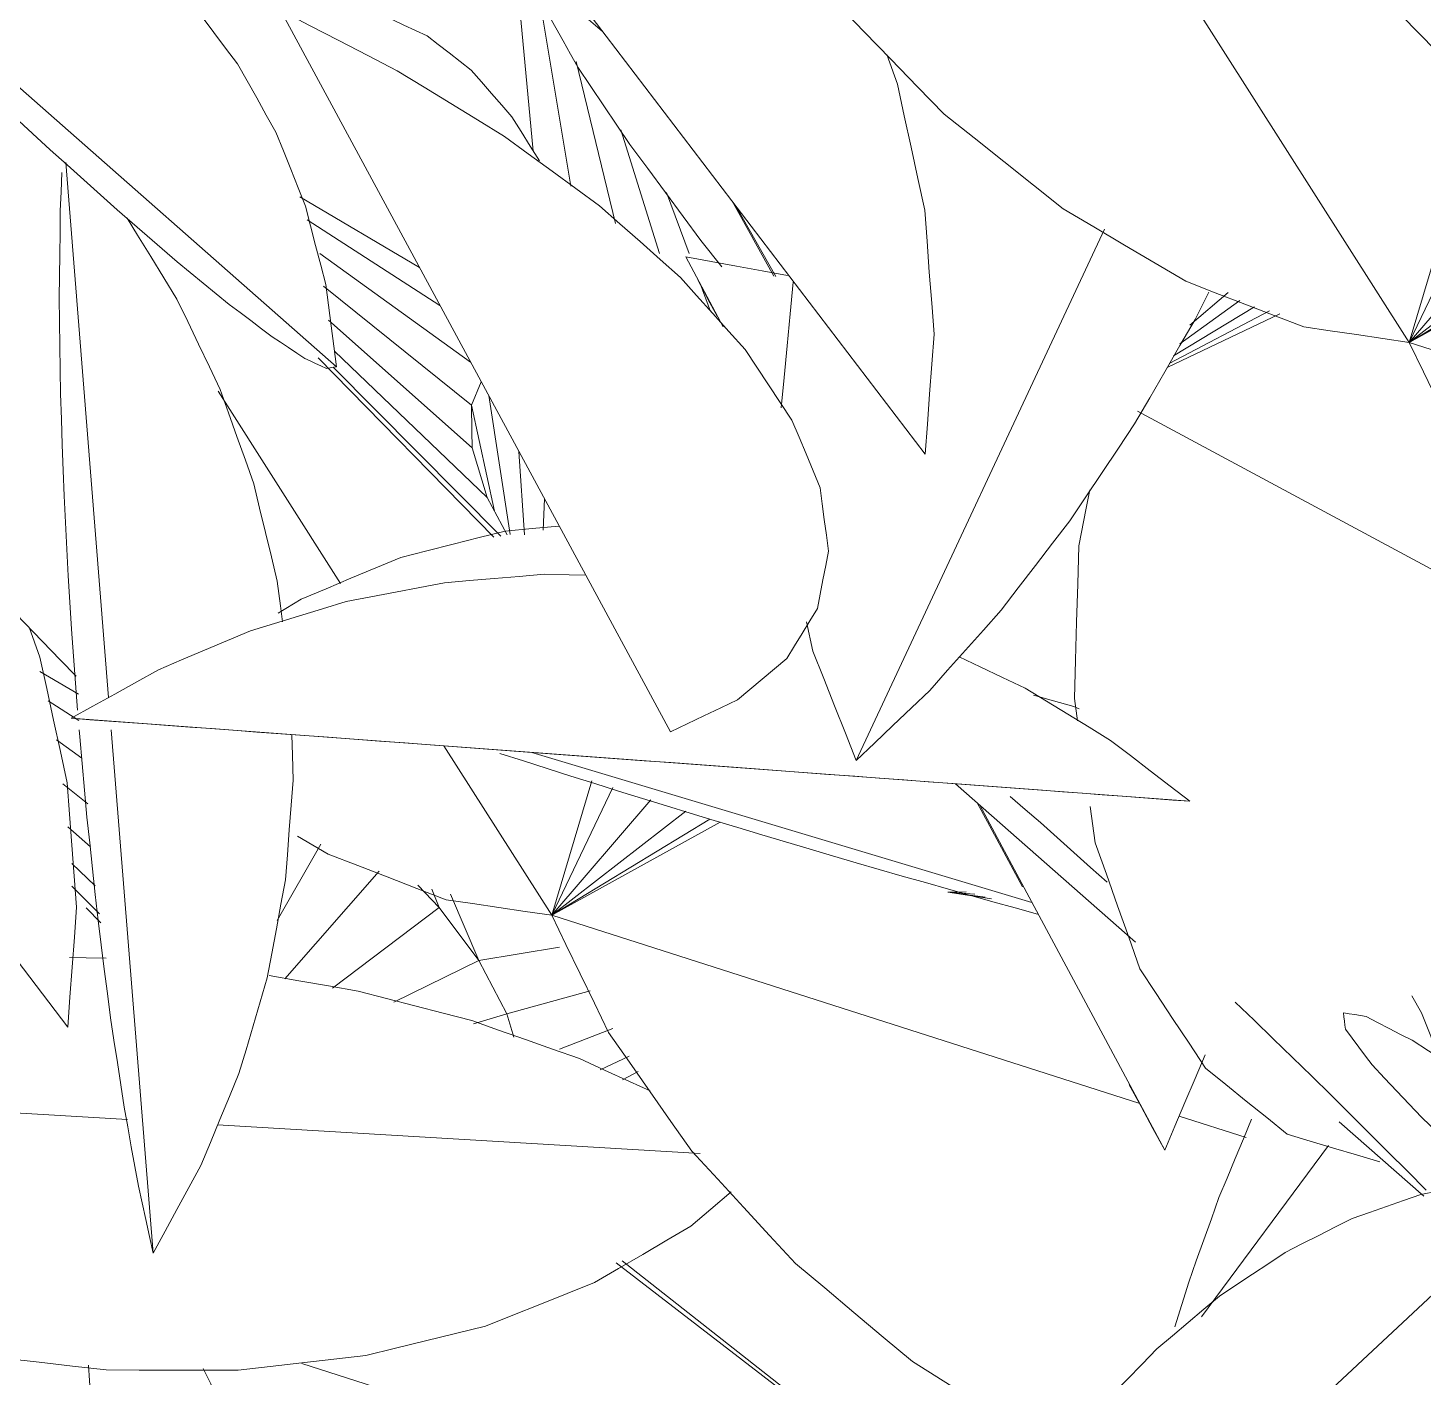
# Model space of a CAD drawing. Header units: metres. Extents: x 13.9 to 26.7, y -0.2 to 3.2.
# Drawn here: x 16.6072 to 16.6626, y 0.759 to 0.8126 of the extents above; entities that cross this region are included whole.
import ezdxf

# ---------------------------------------------------------------- set-up
doc = ezdxf.new("R2010")
doc.units = ezdxf.units.M
doc.layers.add('Importações nas famílias', color=10, linetype='Continuous', lineweight=5)
doc.layers.add('Vegetação', color=7, linetype='Continuous', lineweight=5)

# ---------------------------------------------------------------- blocks, each defined once
blk = doc.blocks.new('Planta_pergolado_12200 - plantas pergolado_skp_Component_12-V7-Corte 1')
at = {"layer": 'Importações nas famílias'}
for p, q in [((16.669089, 0.782082), (16.668285, 0.780998)), ((16.672652, 0.773062), (16.672822, 0.773631)), ((16.658821, 0.768226), (16.653777, 0.761419))]:
    blk.add_line(p, q, dxfattribs=at)
at = {"layer": 'Importações nas famílias', "flags": 128}
for points in [[(16.669089, 0.782082), (16.668732, 0.782119), (16.668375, 0.782155)], [(16.670963, 0.780171), (16.670495, 0.780649), (16.670026, 0.781126), (16.669557, 0.781604), (16.669089, 0.782082)], [(16.672227, 0.778092), (16.671911, 0.778611), (16.671595, 0.779131), (16.671279, 0.779651), (16.670963, 0.780171)], [(16.672822, 0.773631), (16.67283, 0.774197), (16.672837, 0.774763), (16.672845, 0.775329)], [(16.655767, 0.769264), (16.655443, 0.768486), (16.655119, 0.767708), (16.654795, 0.76693), (16.654471, 0.766151)], [(16.654471, 0.766151), (16.65417, 0.765314), (16.653869, 0.764477), (16.653569, 0.76364), (16.653268, 0.762802)], [(16.653268, 0.762802), (16.652994, 0.761915), (16.65272, 0.761028)]]:
    blk.add_lwpolyline(points, dxfattribs=at)
blk = doc.blocks.new('Planta_pergolado_12200 - plantas pergolado_skp_Component_12-V8-Corte 1')
at = {"layer": 'Importações nas famílias'}
for p, q in [((16.618028, 0.789905), (16.617113, 0.789345)), ((16.627186, 0.783822), (16.64704, 0.777872))]:
    blk.add_line(p, q, dxfattribs=at)
at = {"layer": 'Importações nas famílias', "flags": 128}
for points in [[(16.628259, 0.792808), (16.627195, 0.792708), (16.626131, 0.792609)], [(16.626131, 0.792609), (16.625093, 0.792349), (16.624055, 0.792088), (16.623017, 0.791828), (16.621979, 0.791567)], [(16.621979, 0.791567), (16.620991, 0.791152), (16.620003, 0.790736), (16.619015, 0.790321), (16.618028, 0.789905)], [(16.625918, 0.783784), (16.626857, 0.783484), (16.627795, 0.783184), (16.628734, 0.782884)], [(16.628734, 0.782884), (16.629682, 0.782588), (16.63063, 0.782292), (16.631579, 0.781997), (16.632527, 0.781701)], [(16.632527, 0.781701), (16.633475, 0.781413), (16.634423, 0.781125), (16.635371, 0.780837), (16.636319, 0.78055)], [(16.636319, 0.78055), (16.637256, 0.780273), (16.638192, 0.779996), (16.639129, 0.779719), (16.640066, 0.779442)], [(16.640066, 0.779442), (16.640981, 0.779179), (16.641896, 0.778916), (16.642812, 0.778654), (16.643727, 0.778391)], [(16.643727, 0.778391), (16.644611, 0.778145), (16.645494, 0.777899), (16.646378, 0.777654), (16.647261, 0.777408)]]:
    blk.add_lwpolyline(points, dxfattribs=at)
blk = doc.blocks.new('Planta_pergolado_12200 - plantas pergolado_skp_Component_12-V9-Corte 1')
at = {"layer": 'Importações nas famílias'}
for p, q in [((16.633297, 0.803495), (16.634785, 0.800721)), ((16.634256, 0.801672), (16.634538, 0.801141)), ((16.644973, 0.781727), (16.652317, 0.768035))]:
    blk.add_line(p, q, dxfattribs=at)
at = {"layer": 'Importações nas famílias', "flags": 128}
for points in [[(16.637336, 0.80275), (16.636326, 0.802936), (16.635316, 0.803123), (16.634307, 0.803309), (16.633297, 0.803495)], [(16.633777, 0.802584), (16.634017, 0.802128), (16.634256, 0.801672)], [(16.64487, 0.781818), (16.645277, 0.781063), (16.64574, 0.780203), (16.646204, 0.779342), (16.646667, 0.778482)], [(16.652317, 0.768035), (16.652717, 0.768984), (16.653118, 0.769933), (16.653519, 0.770881), (16.653916, 0.77182)], [(16.650909, 0.770633), (16.651378, 0.769767), (16.651847, 0.768901), (16.652317, 0.768035)]]:
    blk.add_lwpolyline(points, dxfattribs=at)
blk = doc.blocks.new('Planta_pergolado_12200 - plantas pergolado_skp_Component_12-V10-Corte 1')
at = {"layer": 'Importações nas famílias'}
for p, q in [((16.669061, 0.762748), (16.668346, 0.762792)), ((16.669563, 0.76261), (16.669061, 0.762748)), ((16.665663, 0.756676), (16.6702, 0.760376)), ((16.644817, 0.739675), (16.653093, 0.746424))]:
    blk.add_line(p, q, dxfattribs=at)
at = {"layer": 'Importações nas famílias', "flags": 128}
for points in [[(16.669759, 0.756907), (16.670097, 0.757536), (16.670436, 0.758166)], [(16.668041, 0.754389), (16.66847, 0.755018), (16.6689, 0.755648), (16.669329, 0.756277), (16.669759, 0.756907)], [(16.665979, 0.751901), (16.666494, 0.752523), (16.66701, 0.753145), (16.667525, 0.753767), (16.668041, 0.754389)], [(16.663595, 0.74947), (16.664191, 0.750078), (16.664787, 0.750685), (16.665383, 0.751293), (16.665979, 0.751901)], [(16.660917, 0.747122), (16.661586, 0.747709), (16.662256, 0.748296), (16.662926, 0.748883), (16.663595, 0.74947)], [(16.657974, 0.744885), (16.65871, 0.745445), (16.659445, 0.746004), (16.660181, 0.746563), (16.660917, 0.747122)], [(16.654798, 0.742783), (16.655592, 0.743309), (16.656386, 0.743834), (16.65718, 0.74436), (16.657974, 0.744885)], [(16.651426, 0.740839), (16.652269, 0.741325), (16.653112, 0.741811), (16.653955, 0.742297), (16.654798, 0.742783)], [(16.647894, 0.739075), (16.648777, 0.739516), (16.64966, 0.739957), (16.650543, 0.740398), (16.651426, 0.740839)], [(16.646067, 0.738292), (16.64698, 0.738684), (16.647894, 0.739075)]]:
    blk.add_lwpolyline(points, dxfattribs=at)
blk = doc.blocks.new('Planta_pergolado_12200 - plantas pergolado_skp_Component_17-V11-Corte 1')
at = {"layer": 'Importações nas famílias'}
for p, q in [((16.6368, 0.80273), (16.635126, 0.805726)), ((16.636871, 0.802711), (16.635255, 0.805557)), ((16.634727, 0.803095), (16.633898, 0.80415)), ((16.643706, 0.778274), (16.644429, 0.778291)), ((16.643706, 0.778274), (16.645438, 0.778015)), ((16.643706, 0.778274), (16.645192, 0.778082)), ((16.643706, 0.778274), (16.644776, 0.778196))]:
    blk.add_line(p, q, dxfattribs=at)
at = {"layer": 'Importações nas famílias', "flags": 128}
for points in [[(16.627853, 0.813098), (16.627819, 0.813321), (16.627784, 0.813543), (16.62775, 0.813766), (16.627715, 0.813989)], [(16.627715, 0.813989), (16.627938, 0.813899), (16.628161, 0.813808), (16.628384, 0.813718), (16.628607, 0.813627)], [(16.628607, 0.813627), (16.629068, 0.813231), (16.629529, 0.812835), (16.62999, 0.812439)], [(16.629009, 0.811028), (16.62872, 0.811546), (16.628431, 0.812063), (16.628142, 0.81258), (16.627853, 0.813098)], [(16.631083, 0.807958), (16.630564, 0.808726), (16.630046, 0.809493), (16.629527, 0.810261), (16.629009, 0.811028)], [(16.633898, 0.80415), (16.633194, 0.805102), (16.632491, 0.806054), (16.631787, 0.807006), (16.631083, 0.807958)]]:
    blk.add_lwpolyline(points, dxfattribs=at)
blk = doc.blocks.new('Planta_pergolado_12200 - plantas pergolado_skp_Component_16-V12-Corte 1')
for name in ['Planta_pergolado_12200 - plantas pergolado_skp_Component_17-V11-Corte 1', 'Planta_pergolado_12200 - plantas pergolado_skp_Component_12-V9-Corte 1', 'Planta_pergolado_12200 - plantas pergolado_skp_Component_12-V8-Corte 1', 'Planta_pergolado_12200 - plantas pergolado_skp_Component_12-V7-Corte 1', 'Planta_pergolado_12200 - plantas pergolado_skp_Component_12-V10-Corte 1']:
    blk.add_blockref(name, (0, 0))
blk = doc.blocks.new('Planta_pergolado_12200 - plantas pergolado_skp_Component_12-V83-Corte 1')
at = {"layer": 'Importações nas famílias'}
blk.add_line((16.619427, 0.799128), (16.59318, 0.822232), dxfattribs=at)
at = {"layer": 'Importações nas famílias', "flags": 128}
for points in [[(16.59318, 0.822232), (16.59392, 0.821476), (16.59466, 0.82072), (16.5954, 0.819965), (16.596141, 0.819209)], [(16.596668, 0.82205), (16.595796, 0.822095), (16.594924, 0.822141), (16.594052, 0.822186), (16.59318, 0.822232)], [(16.600025, 0.821502), (16.599186, 0.821639), (16.598347, 0.821776), (16.597507, 0.821913), (16.596668, 0.82205)], [(16.603215, 0.820596), (16.602418, 0.820823), (16.60162, 0.821049), (16.600823, 0.821276), (16.600025, 0.821502)], [(16.606202, 0.819341), (16.605455, 0.819654), (16.604709, 0.819968), (16.603962, 0.820282), (16.603215, 0.820596)], [(16.596141, 0.819209), (16.596901, 0.818451), (16.597661, 0.817694), (16.598421, 0.816936), (16.599181, 0.816178)], [(16.608952, 0.81775), (16.608265, 0.818148), (16.607577, 0.818545), (16.606889, 0.818943), (16.606202, 0.819341)], [(16.611435, 0.815842), (16.610815, 0.816319), (16.610194, 0.816796), (16.609573, 0.817273), (16.608952, 0.81775)], [(16.599181, 0.816178), (16.599943, 0.815436), (16.600705, 0.814694), (16.601467, 0.813952), (16.602229, 0.81321)], [(16.613624, 0.813638), (16.613077, 0.814189), (16.61253, 0.81474), (16.611983, 0.815291), (16.611435, 0.815842)], [(16.615494, 0.811161), (16.615027, 0.81178), (16.614559, 0.8124), (16.614092, 0.813019), (16.613624, 0.813638)], [(16.602229, 0.81321), (16.602976, 0.812501), (16.603722, 0.811792), (16.604468, 0.811083), (16.605214, 0.810374)], [(16.617024, 0.808441), (16.616642, 0.809121), (16.616259, 0.809801), (16.615877, 0.810481), (16.615494, 0.811161)], [(16.605214, 0.810374), (16.605927, 0.809715), (16.60664, 0.809056), (16.607353, 0.808397), (16.608065, 0.807738)], [(16.618198, 0.805507), (16.617904, 0.80624), (16.617611, 0.806974), (16.617318, 0.807707), (16.617024, 0.808441)], [(16.608065, 0.807738), (16.608728, 0.807144), (16.609391, 0.80655), (16.610053, 0.805956), (16.610716, 0.805362)], [(16.610716, 0.805362), (16.611313, 0.804847), (16.61191, 0.804332), (16.612507, 0.803817), (16.613104, 0.803303)], [(16.619002, 0.802391), (16.618801, 0.80317), (16.6186, 0.803949), (16.618399, 0.804728), (16.618198, 0.805507)], [(16.613104, 0.803303), (16.613621, 0.802879), (16.614139, 0.802455), (16.614656, 0.802032), (16.615173, 0.801608)], [(16.619427, 0.799128), (16.619321, 0.799944), (16.619214, 0.800759), (16.619108, 0.801575), (16.619002, 0.802391)], [(16.615173, 0.801608), (16.615599, 0.801286), (16.616024, 0.800963), (16.61645, 0.800641), (16.616875, 0.800318)], [(16.616875, 0.800318), (16.617199, 0.800105), (16.617523, 0.799891), (16.617847, 0.799677), (16.61817, 0.799463)], [(16.61817, 0.799463), (16.618385, 0.799363), (16.618599, 0.799263), (16.618813, 0.799164), (16.619028, 0.799064)], [(16.619028, 0.799064), (16.619127, 0.79908), (16.619227, 0.799096), (16.619327, 0.799112), (16.619427, 0.799128)]]:
    blk.add_lwpolyline(points, dxfattribs=at)
blk = doc.blocks.new('Planta_pergolado_12200 - plantas pergolado_skp_Component_12-V84-Corte 1')
at = {"layer": 'Importações nas famílias'}
for p, q in [((16.61038, 0.786005), (16.608679, 0.807235)), ((16.612147, 0.763951), (16.610483, 0.784719))]:
    blk.add_line(p, q, dxfattribs=at)
at = {"layer": 'Importações nas famílias', "flags": 128}
for points in [[(16.608525, 0.806839), (16.608493, 0.806081), (16.608461, 0.805323)], [(16.608461, 0.805323), (16.608451, 0.804458), (16.608441, 0.803594), (16.608431, 0.802729), (16.608422, 0.801865)], [(16.613094, 0.801818), (16.612573, 0.802665), (16.612053, 0.803511), (16.611533, 0.804358), (16.611122, 0.805026)], [(16.608422, 0.801865), (16.608434, 0.800914), (16.608447, 0.799963), (16.608459, 0.799012), (16.608472, 0.798061)], [(16.61481, 0.798233), (16.614381, 0.799129), (16.613952, 0.800025), (16.613523, 0.800922), (16.613094, 0.801818)], [(16.608472, 0.798061), (16.608507, 0.797046), (16.608542, 0.796032), (16.608577, 0.795017), (16.608611, 0.794002)], [(16.616142, 0.794488), (16.615809, 0.795424), (16.615476, 0.79636), (16.615143, 0.797297), (16.61481, 0.798233)], [(16.617076, 0.790626), (16.616842, 0.791592), (16.616609, 0.792557), (16.616376, 0.793523), (16.616142, 0.794488)], [(16.608611, 0.794002), (16.608668, 0.792947), (16.608724, 0.791892), (16.60878, 0.790837), (16.608836, 0.789782)], [(16.617291, 0.789006), (16.617207, 0.789642), (16.617076, 0.790626)], [(16.608836, 0.789782), (16.608912, 0.788712), (16.608989, 0.787641), (16.609065, 0.786571), (16.609141, 0.785501)], [(16.609211, 0.784719), (16.609236, 0.78444), (16.60933, 0.783379), (16.609425, 0.782319), (16.609519, 0.781258)], [(16.617709, 0.782722), (16.617682, 0.783714), (16.617659, 0.784528)], [(16.617402, 0.778768), (16.617478, 0.779757), (16.617555, 0.780745), (16.617632, 0.781734), (16.617709, 0.782722)], [(16.609519, 0.781258), (16.60963, 0.780232), (16.60974, 0.779206), (16.609851, 0.77818), (16.609961, 0.777154)], [(16.616682, 0.774872), (16.616862, 0.775846), (16.617042, 0.77682), (16.617222, 0.777794), (16.617402, 0.778768)], [(16.609961, 0.777154), (16.610085, 0.776186), (16.610209, 0.775219), (16.610333, 0.774252), (16.610457, 0.773284)], [(16.615557, 0.771075), (16.615838, 0.772024), (16.616119, 0.772973), (16.6164, 0.773923), (16.616682, 0.774872)], [(16.610457, 0.773284), (16.610592, 0.772398), (16.610726, 0.771512), (16.610861, 0.770626), (16.610995, 0.76974)], [(16.614039, 0.767422), (16.614419, 0.768335), (16.614798, 0.769248), (16.615177, 0.770162), (16.615557, 0.771075)], [(16.610995, 0.76974), (16.611137, 0.768956), (16.611279, 0.768172), (16.611421, 0.767388), (16.611563, 0.766605)], [(16.612147, 0.763951), (16.61262, 0.764819), (16.613093, 0.765686), (16.613566, 0.766554), (16.614039, 0.767422)], [(16.611563, 0.766605), (16.611709, 0.765941), (16.611855, 0.765278), (16.612001, 0.764614), (16.612147, 0.763951)]]:
    blk.add_lwpolyline(points, dxfattribs=at)
blk = doc.blocks.new('Planta_pergolado_12200 - plantas pergolado_skp_Component_16-V90-Corte 1')
for name in ['Planta_pergolado_12200 - plantas pergolado_skp_Component_12-V83-Corte 1', 'Planta_pergolado_12200 - plantas pergolado_skp_Component_12-V84-Corte 1']:
    blk.add_blockref(name, (0, 0))
blk = doc.blocks.new('Planta_pergolado_12200 - plantas pergolado_skp_-3067423-Corte 1')
for name in ['Planta_pergolado_12200 - plantas pergolado_skp_Component_16-V90-Corte 1', 'Planta_pergolado_12200 - plantas pergolado_skp_Component_16-V12-Corte 1']:
    blk.add_blockref(name, (0, 0))
blk = doc.blocks.new('Planta_pergolado_12200 - plantas pergolado_skp_Component_12-V124-Corte 1')
at = {"layer": 'Importações nas famílias'}
for p, q in [((16.648702, 0.785642), (16.648924, 0.785549)), ((16.644011, 0.782574), (16.651153, 0.776287)), ((16.662129, 0.774167), (16.662511, 0.773487)), ((16.655865, 0.773196), (16.655118, 0.773905)), ((16.659244, 0.769165), (16.662604, 0.766207)), ((16.664489, 0.767437), (16.664593, 0.766641)), ((16.662694, 0.766441), (16.661953, 0.767197))]:
    blk.add_line(p, q, dxfattribs=at)
at = {"layer": 'Importações nas famílias', "flags": 128}
for points in [[(16.647108, 0.786095), (16.647905, 0.785869), (16.648702, 0.785642)], [(16.647378, 0.781044), (16.646781, 0.781559), (16.646184, 0.782074)], [(16.650029, 0.778668), (16.649366, 0.779262), (16.648703, 0.779856), (16.648041, 0.78045), (16.647378, 0.781044)], [(16.662511, 0.773487), (16.662805, 0.772754), (16.663098, 0.77202)], [(16.658913, 0.770228), (16.658151, 0.77097), (16.657389, 0.771712), (16.656627, 0.772454), (16.655865, 0.773196)], [(16.661953, 0.767197), (16.661193, 0.767954), (16.660433, 0.768712), (16.659673, 0.76947), (16.658913, 0.770228)]]:
    blk.add_lwpolyline(points, dxfattribs=at)
blk = doc.blocks.new('Planta_pergolado_12200 - plantas pergolado_skp_Component_12-V125-Corte 1')
at = {"layer": 'Importações nas famílias'}
blk.add_line((16.608889, 0.785178), (16.653316, 0.781884), dxfattribs=at)
at = {"layer": 'Importações nas famílias', "flags": 128}
for points in [[(16.623716, 0.790561), (16.624705, 0.790645), (16.625695, 0.790729), (16.626684, 0.790812), (16.627673, 0.790896)], [(16.627673, 0.790896), (16.628665, 0.790875), (16.629328, 0.790861)], [(16.619817, 0.789812), (16.620792, 0.789999), (16.621767, 0.790187), (16.622742, 0.790374), (16.623716, 0.790561)], [(16.616018, 0.788656), (16.616968, 0.788945), (16.617918, 0.789234), (16.618868, 0.789523), (16.619817, 0.789812)], [(16.612362, 0.787105), (16.613276, 0.787493), (16.61419, 0.78788), (16.615104, 0.788268), (16.616018, 0.788656)], [(16.644156, 0.78762), (16.644984, 0.787227), (16.64588, 0.786801), (16.646777, 0.786375)], [(16.608889, 0.785178), (16.609758, 0.78566), (16.610626, 0.786142), (16.611494, 0.786624), (16.612362, 0.787105)], [(16.646777, 0.786375), (16.647624, 0.785857), (16.648471, 0.785338), (16.649318, 0.78482), (16.650165, 0.784302)], [(16.611891, 0.784957), (16.611141, 0.785012), (16.61039, 0.785068), (16.60964, 0.785123), (16.608889, 0.785178)], [(16.615324, 0.784704), (16.614466, 0.784767), (16.613607, 0.78483), (16.612749, 0.784894), (16.611891, 0.784957)], [(16.619107, 0.784424), (16.618161, 0.784494), (16.617215, 0.784564), (16.61627, 0.784634), (16.615324, 0.784704)], [(16.623153, 0.784125), (16.622141, 0.7842), (16.62113, 0.784274), (16.620119, 0.784349), (16.619107, 0.784424)], [(16.627365, 0.783813), (16.626312, 0.783891), (16.625259, 0.783969), (16.624206, 0.784047), (16.623153, 0.784125)], [(16.650165, 0.784302), (16.650952, 0.783698), (16.65174, 0.783093), (16.652528, 0.782489), (16.653316, 0.781884)], [(16.631645, 0.783495), (16.630575, 0.783575), (16.629505, 0.783654), (16.628435, 0.783733), (16.627365, 0.783813)], [(16.635893, 0.78318), (16.634831, 0.783259), (16.633769, 0.783338), (16.632707, 0.783417), (16.631645, 0.783495)], [(16.640009, 0.782875), (16.63898, 0.782951), (16.637951, 0.783028), (16.636922, 0.783104), (16.635893, 0.78318)], [(16.643897, 0.782586), (16.642925, 0.782658), (16.641953, 0.78273), (16.640981, 0.782802), (16.640009, 0.782875)], [(16.647465, 0.78232), (16.646573, 0.782387), (16.645681, 0.782453), (16.644789, 0.782519), (16.643897, 0.782586)], [(16.650629, 0.782085), (16.649838, 0.782144), (16.649047, 0.782202), (16.648256, 0.782261), (16.647465, 0.78232)], [(16.653316, 0.781884), (16.652644, 0.781934), (16.651972, 0.781984), (16.651301, 0.782034), (16.650629, 0.782085)]]:
    blk.add_lwpolyline(points, dxfattribs=at)
blk = doc.blocks.new('Planta_pergolado_12200 - plantas pergolado_skp_Component_12-V4-Corte 1')
at = {"layer": 'Importações nas famílias'}
blk.add_line((16.621257, 0.407359), (16.648515, 0.432812), dxfattribs=at)
at = {"layer": 'Importações nas famílias', "flags": 128}
for points in [[(16.643065, 0.432137), (16.643748, 0.432273), (16.644431, 0.432409), (16.645114, 0.432545), (16.645797, 0.432681)], [(16.645797, 0.432681), (16.646477, 0.432714), (16.647156, 0.432747), (16.647836, 0.432779), (16.648515, 0.432812)], [(16.648515, 0.432812), (16.648661, 0.432302), (16.648807, 0.431791), (16.648953, 0.43128), (16.649099, 0.43077)], [(16.640348, 0.431184), (16.641027, 0.431422), (16.641706, 0.43166), (16.642385, 0.431899), (16.643065, 0.432137)], [(16.637676, 0.429834), (16.638344, 0.430172), (16.639012, 0.430509), (16.63968, 0.430847), (16.640348, 0.431184)], [(16.649099, 0.43077), (16.649089, 0.430209), (16.649079, 0.429649), (16.64907, 0.429089), (16.64906, 0.428528)], [(16.63508, 0.428102), (16.635729, 0.428535), (16.636378, 0.428968), (16.637027, 0.429401), (16.637676, 0.429834)], [(16.64906, 0.428528), (16.648895, 0.427931), (16.648729, 0.427334), (16.648564, 0.426737), (16.648399, 0.42614)], [(16.632588, 0.426006), (16.633211, 0.42653), (16.633834, 0.427054), (16.634457, 0.427578), (16.63508, 0.428102)], [(16.648399, 0.42614), (16.648082, 0.42552), (16.647765, 0.4249), (16.647448, 0.424281), (16.647131, 0.423661)], [(16.630228, 0.423571), (16.630818, 0.42418), (16.631408, 0.424789), (16.631998, 0.425398), (16.632588, 0.426006)], [(16.628026, 0.420823), (16.628577, 0.42151), (16.629127, 0.422197), (16.629678, 0.422884), (16.630228, 0.423571)], [(16.647131, 0.423661), (16.64667, 0.423033), (16.646209, 0.422405), (16.645748, 0.421777), (16.645287, 0.421149)], [(16.645287, 0.421149), (16.644693, 0.420528), (16.644099, 0.419906), (16.643504, 0.419285), (16.64291, 0.418664)], [(16.626007, 0.417793), (16.626512, 0.418551), (16.627016, 0.419308), (16.627521, 0.420066), (16.628026, 0.420823)], [(16.64291, 0.418664), (16.642196, 0.418063), (16.641482, 0.417463), (16.640768, 0.416863), (16.640055, 0.416263)], [(16.624192, 0.414514), (16.624646, 0.415334), (16.6251, 0.416154), (16.625553, 0.416973), (16.626007, 0.417793)], [(16.640055, 0.416263), (16.639238, 0.415698), (16.638422, 0.415133), (16.637605, 0.414568), (16.636789, 0.414003)], [(16.622603, 0.411023), (16.623001, 0.411896), (16.623398, 0.412769), (16.623795, 0.413641), (16.624192, 0.414514)], [(16.636789, 0.414003), (16.635889, 0.413487), (16.634989, 0.41297), (16.634089, 0.412454), (16.633189, 0.411937)], [(16.633189, 0.411937), (16.632227, 0.411481), (16.631264, 0.411026), (16.630302, 0.41057), (16.62934, 0.410114)], [(16.621257, 0.407359), (16.621594, 0.408275), (16.62193, 0.409191), (16.622267, 0.410107), (16.622603, 0.411023)], [(16.62934, 0.410114), (16.628337, 0.409729), (16.627335, 0.409345), (16.626333, 0.40896), (16.625331, 0.408576)], [(16.625331, 0.408576), (16.624312, 0.408272), (16.623294, 0.407967), (16.622275, 0.407663), (16.621257, 0.407359)]]:
    blk.add_lwpolyline(points, dxfattribs=at)
blk = doc.blocks.new('Planta_pergolado_12200 - plantas pergolado_skp_Component_17-V126-Corte 1')
at = {"layer": 'Importações nas famílias', "flags": 128}
for points in [[(16.659494, 0.772834), (16.659473, 0.772998), (16.659453, 0.773162), (16.659433, 0.773326), (16.659413, 0.77349)], [(16.659413, 0.77349), (16.659638, 0.773453), (16.659863, 0.773415), (16.660088, 0.773378), (16.660314, 0.773341)], [(16.660314, 0.773341), (16.660769, 0.773105), (16.661225, 0.772869), (16.66168, 0.772633), (16.662136, 0.772397)], [(16.660552, 0.771419), (16.660287, 0.771773), (16.660023, 0.772127), (16.659758, 0.772481), (16.659494, 0.772834)], [(16.662136, 0.772397), (16.66279, 0.771978), (16.663445, 0.77156), (16.664099, 0.771141), (16.664754, 0.770723)], [(16.662514, 0.76934), (16.662023, 0.769859), (16.661533, 0.770379), (16.661042, 0.770899), (16.660552, 0.771419)], [(16.665247, 0.766739), (16.664564, 0.767389), (16.66388, 0.768039), (16.663197, 0.768689), (16.662514, 0.76934)]]:
    blk.add_lwpolyline(points, dxfattribs=at)
blk = doc.blocks.new('Planta_pergolado_12200 - plantas pergolado_skp_Component_16-V127-Corte 1')
for name, p in [('Planta_pergolado_12200 - plantas pergolado_skp_Component_12-V125-Corte 1', (0, 0)), ('Planta_pergolado_12200 - plantas pergolado_skp_Component_12-V124-Corte 1', (0, 0)), ('Planta_pergolado_12200 - plantas pergolado_skp_Component_17-V126-Corte 1', (0, 0)), ('Planta_pergolado_12200 - plantas pergolado_skp_Component_12-V4-Corte 1', (0.019417, 0.33414))]:
    blk.add_blockref(name, p)
blk = doc.blocks.new('Planta_pergolado_12200 - plantas pergolado_skp_Component_12-V113-Corte 1')
at = {"layer": 'Importações nas famílias'}
blk.add_line((16.507928, 0.590257), (16.523421, 0.56162), dxfattribs=at)
at = {"layer": 'Importações nas famílias', "flags": 128}
for points in [[(16.512568, 0.587859), (16.511408, 0.588459), (16.510248, 0.589058), (16.509088, 0.589658), (16.507928, 0.590257)], [(16.508434, 0.590303), (16.50894, 0.590348), (16.509445, 0.590393), (16.509951, 0.590439)], [(16.509951, 0.590439), (16.510439, 0.590354), (16.510927, 0.590269), (16.511415, 0.590184), (16.511903, 0.5901)], [(16.511903, 0.5901), (16.512367, 0.589886), (16.512832, 0.589672), (16.513297, 0.589458), (16.513762, 0.589244)], [(16.513762, 0.589244), (16.514198, 0.588903), (16.514634, 0.588563), (16.515071, 0.588222), (16.515507, 0.587881)], [(16.516828, 0.585251), (16.515763, 0.585903), (16.514698, 0.586555), (16.513633, 0.587207), (16.512568, 0.587859)], [(16.515507, 0.587881), (16.515911, 0.587418), (16.516314, 0.586954), (16.516717, 0.58649), (16.51712, 0.586027)], [(16.51712, 0.586027), (16.517486, 0.585445), (16.517851, 0.584864), (16.518217, 0.584282)], [(16.520607, 0.582495), (16.519662, 0.583184), (16.518718, 0.583873), (16.517773, 0.584562), (16.516828, 0.585251)], [(16.523817, 0.579655), (16.523015, 0.580365), (16.522212, 0.581075), (16.52141, 0.581785), (16.520607, 0.582495)], [(16.526383, 0.576798), (16.525742, 0.577513), (16.5251, 0.578227), (16.524459, 0.578941), (16.523817, 0.579655)], [(16.528244, 0.573992), (16.527779, 0.574693), (16.527314, 0.575395), (16.526848, 0.576097), (16.526383, 0.576798)], [(16.529357, 0.571301), (16.529079, 0.571974), (16.528801, 0.572646), (16.528523, 0.573319), (16.528244, 0.573992)], [(16.529696, 0.568789), (16.529611, 0.569417), (16.529526, 0.570045), (16.529442, 0.570673), (16.529357, 0.571301)], [(16.529252, 0.566515), (16.529363, 0.567084), (16.529474, 0.567652), (16.529585, 0.568221), (16.529696, 0.568789)], [(16.528036, 0.564533), (16.52834, 0.565029), (16.528644, 0.565524), (16.528948, 0.56602), (16.529252, 0.566515)], [(16.526077, 0.562888), (16.526567, 0.563299), (16.527057, 0.563711), (16.527547, 0.564122), (16.528036, 0.564533)], [(16.523421, 0.56162), (16.524085, 0.561937), (16.524749, 0.562254), (16.525413, 0.562571), (16.526077, 0.562888)]]:
    blk.add_lwpolyline(points, dxfattribs=at)
blk = doc.blocks.new('Planta_pergolado_12200 - plantas pergolado_skp_Component_12-V187-Corte 1')
at = {"layer": 'Importações nas famílias'}
for p, q in [((16.608868, 0.840144), (16.613691, 0.833821)), ((16.617053, 0.829415), (16.642806, 0.79566)), ((16.631887, 0.827547), (16.631008, 0.828565)), ((16.641702, 0.810343), (16.641275, 0.811533))]:
    blk.add_line(p, q, dxfattribs=at)
at = {"layer": 'Importações nas famílias', "flags": 128}
for points in [[(16.612388, 0.839442), (16.611215, 0.839676), (16.610041, 0.83991), (16.608868, 0.840144)], [(16.622764, 0.835165), (16.621631, 0.835757), (16.620497, 0.83635), (16.619364, 0.836943)], [(16.627057, 0.832151), (16.625984, 0.832904), (16.624911, 0.833658), (16.623838, 0.834411), (16.622764, 0.835165)], [(16.631008, 0.828565), (16.63002, 0.829462), (16.629032, 0.830358), (16.628045, 0.831255), (16.627057, 0.832151)], [(16.642784, 0.805353), (16.642513, 0.806601), (16.642243, 0.807848), (16.641972, 0.809096), (16.641702, 0.810343)], [(16.643155, 0.80042), (16.643062, 0.801654), (16.642969, 0.802887), (16.642877, 0.80412), (16.642784, 0.805353)], [(16.642806, 0.79566), (16.642893, 0.79685), (16.64298, 0.79804), (16.643068, 0.79923), (16.643155, 0.80042)]]:
    blk.add_lwpolyline(points, dxfattribs=at)
blk = doc.blocks.new('Planta_pergolado_12200 - plantas pergolado_skp_Component_17-V188-Corte 1')
at = {"layer": 'Importações nas famílias'}
for p, q in [((16.638959, 0.83632), (16.664916, 0.809809)), ((16.638959, 0.83632), (16.66202, 0.800098)), ((16.664916, 0.809809), (16.66202, 0.800098)), ((16.666191, 0.808795), (16.66202, 0.800098)), ((16.668386, 0.807497), (16.66202, 0.800098)), ((16.6705, 0.806681), (16.66202, 0.800098)), ((16.66202, 0.800098), (16.67392, 0.806681)), ((16.66202, 0.800098), (16.672387, 0.806403)), ((16.69702, 0.788905), (16.66202, 0.800098))]:
    blk.add_line(p, q, dxfattribs=at)
at = {"layer": 'Importações nas famílias', "flags": 128}
for points in [[(16.639319, 0.813522), (16.640381, 0.81243), (16.641442, 0.811338), (16.642503, 0.810246), (16.643564, 0.809154)], [(16.643564, 0.809154), (16.644744, 0.808216), (16.645923, 0.807278), (16.647102, 0.806341), (16.648281, 0.805403)], [(16.648281, 0.805403), (16.649498, 0.804683), (16.650715, 0.803964), (16.651932, 0.803244), (16.653149, 0.802525)], [(16.653149, 0.802525), (16.65432, 0.802072), (16.655492, 0.80162), (16.656663, 0.801168), (16.657835, 0.800715)], [(16.657835, 0.800715), (16.658881, 0.800561), (16.659928, 0.800407), (16.660974, 0.800252), (16.66202, 0.800098)], [(16.66202, 0.800098), (16.662586, 0.798936), (16.663152, 0.797774), (16.663717, 0.796612), (16.664283, 0.795449)]]:
    blk.add_lwpolyline(points, dxfattribs=at)
blk = doc.blocks.new('Planta_pergolado_12200 - plantas pergolado_skp_Component_16-V189-Corte 1')
for name, p in [('Planta_pergolado_12200 - plantas pergolado_skp_Component_17-V188-Corte 1', (0, 0)), ('Planta_pergolado_12200 - plantas pergolado_skp_Component_12-V187-Corte 1', (0, 0)), ('Planta_pergolado_12200 - plantas pergolado_skp_Component_12-V113-Corte 1', (0.109271, 0.223024))]:
    blk.add_blockref(name, p)
blk = doc.blocks.new('Planta_pergolado_12200 - plantas pergolado_skp_-V208-Corte 1')
blk.add_blockref('Planta_pergolado_12200 - plantas pergolado_skp_Component_16-V189-Corte 1', (0, 0))
blk = doc.blocks.new('Planta_pergolado_12200 - plantas pergolado_skp_-3067425-Corte 1')
for name in ['Planta_pergolado_12200 - plantas pergolado_skp_-V208-Corte 1', 'Planta_pergolado_12200 - plantas pergolado_skp_Component_16-V127-Corte 1']:
    blk.add_blockref(name, (0, 0))
blk = doc.blocks.new('Planta_pergolado_12200 - plantas pergolado_skp_Component_17-V287-Corte 1')
at = {"layer": 'Importações nas famílias'}
for p, q in [((16.609182, 0.786137), (16.607646, 0.787042)), ((16.607975, 0.785872), (16.609193, 0.785087)), ((16.60831, 0.784321), (16.609312, 0.783601)), ((16.608565, 0.782583), (16.609552, 0.781789)), ((16.608765, 0.780868), (16.609655, 0.780078)), ((16.617067, 0.777149), (16.618801, 0.780176)), ((16.608923, 0.779413), (16.609843, 0.778532)), ((16.617374, 0.774837), (16.621119, 0.779104)), ((16.608925, 0.778511), (16.610012, 0.777419)), ((16.622655, 0.778548), (16.623506, 0.777672)), ((16.623506, 0.777672), (16.623212, 0.778396)), ((16.62395, 0.778194), (16.625077, 0.775559)), ((16.609486, 0.777652), (16.610066, 0.77706)), ((16.61927, 0.774471), (16.623506, 0.777672)), ((16.623506, 0.777672), (16.625077, 0.775559)), ((16.625077, 0.775559), (16.628285, 0.776094)), ((16.621706, 0.773909), (16.625077, 0.775559)), ((16.626197, 0.773445), (16.625077, 0.775559)), ((16.626197, 0.773445), (16.629501, 0.774364)), ((16.624864, 0.773055), (16.626197, 0.773445)), ((16.626475, 0.772524), (16.626197, 0.773445)), ((16.628285, 0.77205), (16.630395, 0.772861)), ((16.629898, 0.77123), (16.631044, 0.771768)), ((16.630787, 0.770832), (16.631408, 0.771155)), ((16.630535, 0.763566), (16.645557, 0.752006)), ((16.645573, 0.752032), (16.630767, 0.76364)), ((16.630594, 0.755557), (16.618057, 0.759566))]:
    blk.add_line(p, q, dxfattribs=at)
at = {"layer": 'Importações nas famílias', "flags": 128}
blk.add_lwpolyline([(16.614136, 0.759373), (16.614433, 0.758762), (16.614999, 0.7576), (16.615564, 0.756438)], dxfattribs=at)
blk = doc.blocks.new('Planta_pergolado_12200 - plantas pergolado_skp_Component_16-V288-Corte 1')
blk.add_blockref('Planta_pergolado_12200 - plantas pergolado_skp_Component_17-V287-Corte 1', (0, 0))
blk = doc.blocks.new('Planta_pergolado_12200 - plantas pergolado_skp_-V319-Corte 1')
blk.add_blockref('Planta_pergolado_12200 - plantas pergolado_skp_Component_16-V288-Corte 1', (0, 0))
blk = doc.blocks.new('Planta_pergolado_12200 - plantas pergolado_skp_-3067427-Corte 1')
blk.add_blockref('Planta_pergolado_12200 - plantas pergolado_skp_-V319-Corte 1', (0, 0))
blk = doc.blocks.new('Planta_pergolado_12200 - plantas pergolado_skp_Component_12-V408-Corte 1')
at = {"layer": 'Importações nas famílias'}
for p, q in [((16.606607, 0.775739), (16.605781, 0.775757)), ((16.611129, 0.76925), (16.604734, 0.76963)), ((16.633869, 0.767899), (16.614697, 0.769038))]:
    blk.add_line(p, q, dxfattribs=at)
at = {"layer": 'Importações nas famílias', "flags": 128}
for points in [[(16.605781, 0.775757), (16.604538, 0.775694), (16.603296, 0.775631), (16.602582, 0.775595)], [(16.610279, 0.775656), (16.609485, 0.775674), (16.608821, 0.775689)], [(16.620283, 0.774349), (16.619105, 0.774556), (16.617927, 0.774762), (16.61675, 0.774969)], [(16.6248, 0.773177), (16.62367, 0.77347), (16.622541, 0.773763), (16.621412, 0.774056), (16.620283, 0.774349)], [(16.629073, 0.771671), (16.628005, 0.772047), (16.626936, 0.772424), (16.625868, 0.7728), (16.6248, 0.773177)], [(16.631886, 0.770384), (16.631064, 0.77076), (16.630069, 0.771215), (16.629073, 0.771671)], [(16.633494, 0.765022), (16.634296, 0.765699), (16.635098, 0.766377)], [(16.629677, 0.762778), (16.630631, 0.763339), (16.631586, 0.7639), (16.63254, 0.764461), (16.633494, 0.765022)], [(16.625341, 0.761051), (16.626425, 0.761483), (16.627509, 0.761915), (16.628593, 0.762347), (16.629677, 0.762778)], [(16.620587, 0.759882), (16.621775, 0.760174), (16.622964, 0.760467), (16.624152, 0.760759), (16.625341, 0.761051)], [(16.605618, 0.75985), (16.606295, 0.759772), (16.607623, 0.759618), (16.608951, 0.759465), (16.610279, 0.759312)], [(16.615526, 0.759298), (16.616791, 0.759444), (16.618057, 0.75959), (16.619322, 0.759736), (16.620587, 0.759882)], [(16.610279, 0.759312), (16.611591, 0.759308), (16.612903, 0.759305), (16.614215, 0.759301), (16.615526, 0.759298)]]:
    blk.add_lwpolyline(points, dxfattribs=at)
blk = doc.blocks.new('Planta_pergolado_12200 - plantas pergolado_skp_Component_17-V409-Corte 1')
at = {"layer": 'Importações nas famílias', "flags": 128}
blk.add_lwpolyline([(16.609577, 0.759502), (16.609666, 0.758278), (16.609774, 0.756801), (16.609823, 0.756122)], dxfattribs=at)
blk = doc.blocks.new('Planta_pergolado_12200 - plantas pergolado_skp_Component_16-V410-Corte 1')
for name in ['Planta_pergolado_12200 - plantas pergolado_skp_Component_17-V409-Corte 1', 'Planta_pergolado_12200 - plantas pergolado_skp_Component_12-V408-Corte 1']:
    blk.add_blockref(name, (0, 0))
blk = doc.blocks.new('Planta_pergolado_12200 - plantas pergolado_skp_-V431-Corte 1')
blk.add_blockref('Planta_pergolado_12200 - plantas pergolado_skp_Component_16-V410-Corte 1', (0, 0))
blk = doc.blocks.new('Planta_pergolado_12200 - plantas pergolado_skp_-3067429-Corte 1')
blk.add_blockref('Planta_pergolado_12200 - plantas pergolado_skp_-V431-Corte 1', (0, 0))
blk = doc.blocks.new('Planta_pergolado_12200 - plantas pergolado_skp_-3067432-Corte 1')
for name in ['Planta_pergolado_12200 - plantas pergolado_skp_-3067429-Corte 1', 'Planta_pergolado_12200 - plantas pergolado_skp_-3067425-Corte 1', 'Planta_pergolado_12200 - plantas pergolado_skp_-3067427-Corte 1', 'Planta_pergolado_12200 - plantas pergolado_skp_-3067423-Corte 1']:
    blk.add_blockref(name, (0, 0))
blk = doc.blocks.new('Planta_pergolado_12200 - plantas pergolado_skp_Component_12-V597-Corte 1')
at = {"layer": 'Importações nas famílias'}
for p, q in [((16.597839, 0.804806), (16.59696, 0.805825)), ((16.584464, 0.804762), (16.608758, 0.772919)), ((16.607654, 0.787602), (16.607227, 0.788792))]:
    blk.add_line(p, q, dxfattribs=at)
at = {"layer": 'Importações nas famílias', "flags": 128}
for points in [[(16.593009, 0.80941), (16.591936, 0.810164), (16.590863, 0.810917), (16.58979, 0.811671), (16.589193, 0.81209)], [(16.59696, 0.805825), (16.595972, 0.806721), (16.594985, 0.807617), (16.593997, 0.808514), (16.593009, 0.80941)], [(16.608736, 0.782613), (16.608466, 0.78386), (16.608195, 0.785107), (16.607925, 0.786355), (16.607654, 0.787602)], [(16.609107, 0.77768), (16.609014, 0.778913), (16.608921, 0.780146), (16.608829, 0.781379), (16.608736, 0.782613)], [(16.608758, 0.772919), (16.608845, 0.774109), (16.608933, 0.775299), (16.60902, 0.77649), (16.609107, 0.77768)]]:
    blk.add_lwpolyline(points, dxfattribs=at)
blk = doc.blocks.new('Planta_pergolado_12200 - plantas pergolado_skp_Component_17-V599-Corte 1')
at = {"layer": 'Importações nas famílias'}
for p, q in [((16.627232, 0.807685), (16.626353, 0.817225)), ((16.628732, 0.806302), (16.627071, 0.816285)), ((16.628942, 0.81125), (16.630505, 0.804812)), ((16.630723, 0.80854), (16.632258, 0.803623)), ((16.622721, 0.803075), (16.617969, 0.805877)), ((16.63343, 0.803623), (16.632536, 0.806054)), ((16.618267, 0.804967), (16.623535, 0.80157)), ((16.618764, 0.803623), (16.624753, 0.799319)), ((16.618912, 0.802328), (16.62479, 0.797604)), ((16.634275, 0.801321), (16.633866, 0.802434)), ((16.61911, 0.800978), (16.624817, 0.795913)), ((16.618704, 0.799492), (16.625681, 0.792366)), ((16.619346, 0.799753), (16.625411, 0.793943)), ((16.619292, 0.799112), (16.625951, 0.792413)), ((16.625178, 0.798533), (16.62479, 0.797604)), ((16.614726, 0.798163), (16.61959, 0.790524)), ((16.626321, 0.792476), (16.625473, 0.797987)), ((16.62479, 0.797604), (16.625701, 0.793395)), ((16.62479, 0.797604), (16.624806, 0.79659)), ((16.624806, 0.79659), (16.624817, 0.795913)), ((16.624817, 0.795913), (16.625411, 0.793943)), ((16.626899, 0.792466), (16.626675, 0.795766)), ((16.625411, 0.793943), (16.6262, 0.792455)), ((16.627637, 0.792652), (16.627688, 0.793893)), ((16.623692, 0.784081), (16.627973, 0.777358)), ((16.629566, 0.782699), (16.627973, 0.777358)), ((16.630404, 0.782428), (16.627973, 0.777358)), ((16.631914, 0.781938), (16.627973, 0.777358)), ((16.633296, 0.78149), (16.627973, 0.777358)), ((16.627973, 0.777358), (16.634257, 0.781179)), ((16.627973, 0.777358), (16.634663, 0.781059)), ((16.617884, 0.780503), (16.619101, 0.779784)), ((16.651322, 0.76989), (16.627973, 0.777358)), ((16.655553, 0.768537), (16.652889, 0.769389))]:
    blk.add_line(p, q, dxfattribs=at)
at = {"layer": 'Importações nas famílias', "flags": 128}
for points in [[(16.605272, 0.790781), (16.606333, 0.789689), (16.607394, 0.788597), (16.608455, 0.787505), (16.60909, 0.786852)], [(16.619101, 0.779784), (16.620272, 0.779332), (16.621444, 0.778879), (16.622615, 0.778427), (16.623787, 0.777975)], [(16.623787, 0.777975), (16.624833, 0.77782), (16.62588, 0.777666), (16.626926, 0.777512), (16.627973, 0.777358)], [(16.627973, 0.777358), (16.628538, 0.776195), (16.629104, 0.775033), (16.62967, 0.773871), (16.630235, 0.772709)], [(16.630235, 0.772709), (16.63106, 0.77153), (16.631886, 0.770352), (16.632711, 0.769174), (16.633536, 0.767995)], [(16.633536, 0.767995), (16.634565, 0.766881), (16.635593, 0.765767), (16.636622, 0.764653), (16.637651, 0.763539)], [(16.637651, 0.763539), (16.638813, 0.762565), (16.639974, 0.76159), (16.641136, 0.760616), (16.642298, 0.759642)], [(16.642298, 0.759642), (16.643514, 0.758875), (16.64473, 0.758107), (16.645946, 0.757339), (16.647162, 0.756572)]]:
    blk.add_lwpolyline(points, dxfattribs=at)
blk = doc.blocks.new('Planta_pergolado_12200 - plantas pergolado_skp_Component_16-V600-Corte 1')
for name in ['Planta_pergolado_12200 - plantas pergolado_skp_Component_17-V599-Corte 1', 'Planta_pergolado_12200 - plantas pergolado_skp_Component_12-V597-Corte 1']:
    blk.add_blockref(name, (0, 0))
blk = doc.blocks.new('Planta_pergolado_12200 - plantas pergolado_skp_-V611-Corte 1')
blk.add_blockref('Planta_pergolado_12200 - plantas pergolado_skp_Component_16-V600-Corte 1', (0, 0))
blk = doc.blocks.new('Planta_pergolado_12200 - plantas pergolado_skp_-3067434-Corte 1')
blk.add_blockref('Planta_pergolado_12200 - plantas pergolado_skp_-V611-Corte 1', (0, 0))
blk = doc.blocks.new('Planta_pergolado_12200 - plantas pergolado_skp_Component_12-V714-Corte 1')
at = {"layer": 'Importações nas famílias'}
for p, q in [((16.640063, 0.783498), (16.649931, 0.804587)), ((16.653519, 0.801004), (16.654069, 0.802096)), ((16.638095, 0.789012), (16.638346, 0.78784))]:
    blk.add_line(p, q, dxfattribs=at)
at = {"layer": 'Importações nas famílias', "flags": 128}
for points in [[(16.63756, 0.802488), (16.63744, 0.801228), (16.63732, 0.799968), (16.6372, 0.798708), (16.637084, 0.797495)], [(16.651119, 0.796869), (16.651719, 0.797903), (16.652319, 0.798937), (16.652919, 0.799971), (16.653519, 0.801004)], [(16.648545, 0.79301), (16.649188, 0.793974), (16.649832, 0.794939), (16.650476, 0.795904), (16.651119, 0.796869)], [(16.645823, 0.789469), (16.646503, 0.790354), (16.647184, 0.791239), (16.647864, 0.792124), (16.648545, 0.79301)], [(16.642986, 0.786286), (16.643695, 0.787082), (16.644404, 0.787878), (16.645114, 0.788673), (16.645823, 0.789469)], [(16.638346, 0.78784), (16.638775, 0.786755), (16.639205, 0.785669), (16.639634, 0.784583), (16.640063, 0.783498)], [(16.640063, 0.783498), (16.640794, 0.784195), (16.641524, 0.784892), (16.642255, 0.785589), (16.642986, 0.786286)]]:
    blk.add_lwpolyline(points, dxfattribs=at)
blk = doc.blocks.new('Planta_pergolado_12200 - plantas pergolado_skp_Component_17-V715-Corte 1')
at = {"layer": 'Importações nas famílias'}
for p, q in [((16.652919, 0.800046), (16.655294, 0.801757)), ((16.653317, 0.800781), (16.654829, 0.802079)), ((16.656887, 0.801238), (16.652412, 0.799109)), ((16.652498, 0.799267), (16.656474, 0.801351)), ((16.652658, 0.799563), (16.655877, 0.801515)), ((16.65124, 0.797366), (16.672133, 0.786132)), ((16.648859, 0.785072), (16.64873, 0.785967)), ((16.649557, 0.780241), (16.64935, 0.781672))]:
    blk.add_line(p, q, dxfattribs=at)
at = {"layer": 'Importações nas famílias', "flags": 128}
for points in [[(16.648905, 0.792022), (16.649197, 0.793515), (16.649341, 0.794253)], [(16.64873, 0.785967), (16.648774, 0.78748), (16.648818, 0.788994), (16.648861, 0.790508), (16.648905, 0.792022)], [(16.651331, 0.775235), (16.650888, 0.776486), (16.650444, 0.777738), (16.650001, 0.778989), (16.649557, 0.780241)], [(16.65393, 0.77129), (16.65328, 0.772276), (16.652631, 0.773262), (16.651981, 0.774248), (16.651331, 0.775235)], [(16.657178, 0.768675), (16.656366, 0.769328), (16.655554, 0.769982), (16.654742, 0.770636), (16.65393, 0.77129)], [(16.660852, 0.767568), (16.659933, 0.767844), (16.659015, 0.768121), (16.658096, 0.768398), (16.657178, 0.768675)]]:
    blk.add_lwpolyline(points, dxfattribs=at)
blk = doc.blocks.new('Planta_pergolado_12200 - plantas pergolado_skp_Component_16-V716-Corte 1')
for name in ['Planta_pergolado_12200 - plantas pergolado_skp_Component_17-V715-Corte 1', 'Planta_pergolado_12200 - plantas pergolado_skp_Component_12-V714-Corte 1']:
    blk.add_blockref(name, (0, 0))
blk = doc.blocks.new('Planta_pergolado_12200 - plantas pergolado_skp_-V719-Corte 1')
blk.add_blockref('Planta_pergolado_12200 - plantas pergolado_skp_Component_16-V716-Corte 1', (0, 0))
blk = doc.blocks.new('Planta_pergolado_12200 - plantas pergolado_skp_-3067436-Corte 1')
blk.add_blockref('Planta_pergolado_12200 - plantas pergolado_skp_-V719-Corte 1', (0, 0))
blk = doc.blocks.new('Planta_pergolado_12200 - plantas pergolado_skp_-3067443-Corte 1')
for name in ['Planta_pergolado_12200 - plantas pergolado_skp_-3067436-Corte 1', 'Planta_pergolado_12200 - plantas pergolado_skp_-3067434-Corte 1']:
    blk.add_blockref(name, (0, 0))
blk = doc.blocks.new('Planta_pergolado_12200 - Planta_pergolado_12200-3067476-Corte 1')
for name in ['Planta_pergolado_12200 - plantas pergolado_skp_-3067443-Corte 1', 'Planta_pergolado_12200 - plantas pergolado_skp_-3067432-Corte 1']:
    blk.add_blockref(name, (0, 0))

msp = doc.modelspace()

# ---------------------------------------------------------------- block references
at = {"layer": 'Vegetação', "color": 10}
msp.add_blockref('Planta_pergolado_12200 - Planta_pergolado_12200-3067476-Corte 1', (0, 0), dxfattribs=at)

doc.saveas('drawing.dxf')
